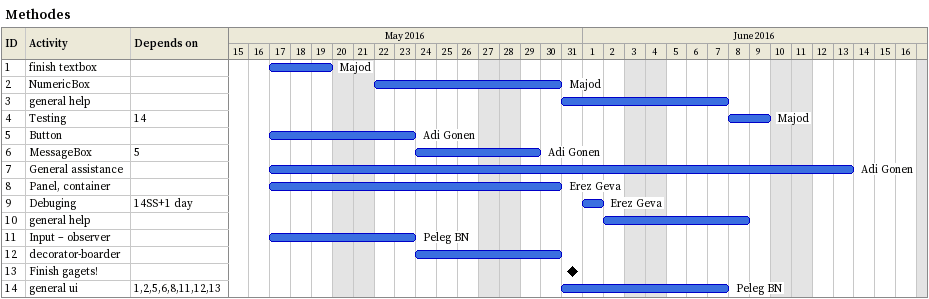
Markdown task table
Methodes

| ID | Task | Start | Finish | Predecessors | Resources |
|---|---|---|---|---|---|
| 1 | finish textbox | 2016-05-17 | 2016-05-19 |  | Majod |
| 2 | NumericBox | 2016-05-22 | 2016-05-30 |  | Majod |
| 3 | general help | 2016-05-31 | 2016-06-07 |  |  |
| 4 | Testing | 2016-06-08 | 2016-06-09 | 14 | Majod |
| 5 | Button | 2016-05-17 | 2016-05-23 |  | Adi Gonen |
| 6 | MessageBox | 2016-05-24 | 2016-05-29 | 5 | Adi Gonen |
| 7 | General assistance | 2016-05-17 | 2016-06-13 |  | Adi Gonen |
| 8 | Panel, container | 2016-05-17 | 2016-05-30 |  | Erez Geva |
| 9 | Debuging | 2016-06-01 | 2016-06-01 | 14SS+1d | Erez Geva |
| 10 | general help | 2016-06-02 | 2016-06-08 |  |  |
| 11 | Input – observer | 2016-05-17 | 2016-05-23 |  | Peleg BN |
| 12 | decorator-boarder | 2016-05-24 | 2016-05-30 |  |  |
| 13 | Finish gagets! (milestone) | 2016-05-31 | 2016-05-31 |  |  |
| 14 | general ui | 2016-05-31 | 2016-06-07 | 1, 2, 5, 6, 8, 11, 12, 13 | Peleg BN |
